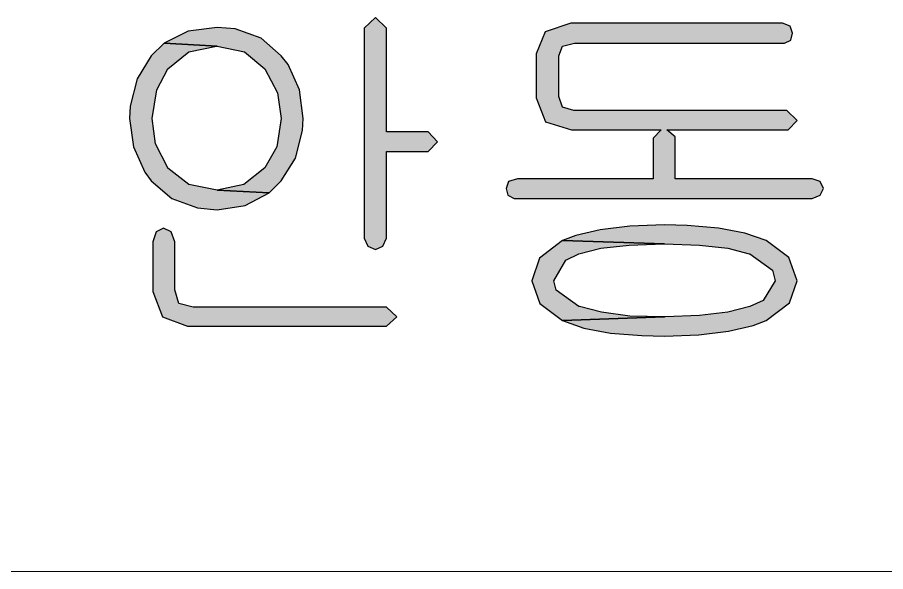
# Model space of a CAD drawing. Header units: inches. Extents: x 1155 to 1996, y 2 to 596.
# Drawn here: x 1857.17 to 1869.72, y 111.67 to 119.68 of the extents above; entities that cross this region are included whole.
import ezdxf

# ---------------------------------------------------------------- set-up
doc = ezdxf.new("R2010")
doc.units = ezdxf.units.IN
doc.header["$MEASUREMENT"] = 0
doc.layers.add('BG 0 -1', color=7, linetype='Continuous')
doc.layers.add('BG Default', color=7, linetype='Continuous')

msp = doc.modelspace()

# ---------------------------------------------------------------- hatches: boundary and pattern name
at = {"layer": 'BG Default', "linetype": 'Continuous'}
for points in [[(1862.342, 119.676), (1862.178, 119.522), (1862.178, 116.488), (1862.233, 116.37), (1862.342, 116.324), (1862.451, 116.37), (1862.505, 116.488), (1862.505, 117.741), (1863.105, 117.741), (1863.241, 117.878), (1863.105, 118.023), (1862.505, 118.023), (1862.505, 119.522)], [(1868.227, 119.594), (1865.166, 119.594), (1864.794, 119.467), (1864.667, 119.149), (1864.667, 118.513), (1864.803, 118.168), (1865.175, 118.05), (1865.203, 118.05), (1866.474, 118.05), (1866.356, 117.932), (1866.356, 117.342), (1864.394, 117.342), (1864.267, 117.305), (1864.231, 117.205), (1864.258, 117.106), (1864.349, 117.06), (1868.654, 117.06), (1868.772, 117.106), (1868.818, 117.205), (1868.772, 117.305), (1868.654, 117.342), (1866.674, 117.342), (1866.674, 117.95), (1866.556, 118.05), (1868.309, 118.05), (1868.436, 118.186), (1868.291, 118.332), (1865.212, 118.332), (1865.048, 118.377), (1864.994, 118.531), (1864.994, 119.122), (1865.048, 119.258), (1865.221, 119.304), (1868.254, 119.304), (1868.345, 119.349), (1868.372, 119.449), (1868.336, 119.549)], [(1860.053, 119.531), (1859.635, 119.476), (1859.29, 119.304), (1860.053, 119.258), (1860.452, 119.176), (1860.743, 118.931), (1860.925, 118.586), (1860.979, 118.214), (1860.916, 117.805), (1860.743, 117.505), (1860.443, 117.26), (1860.053, 117.178), (1860.807, 117.142), (1860.979, 117.314), (1861.188, 117.641), (1861.288, 118.041), (1861.297, 118.214), (1861.243, 118.631), (1861.079, 118.995), (1860.979, 119.122), (1860.689, 119.376), (1860.316, 119.512)], [(1859.281, 116.633), (1859.172, 116.579), (1859.126, 116.433), (1859.126, 115.716), (1859.263, 115.353), (1859.626, 115.216), (1859.662, 115.216), (1862.505, 115.216), (1862.65, 115.353), (1862.505, 115.489), (1859.708, 115.489), (1859.499, 115.543), (1859.444, 115.743), (1859.444, 116.433), (1859.39, 116.579)], [(1866.52, 116.679), (1866.02, 116.66), (1865.593, 116.606), (1865.239, 116.524), (1865.048, 116.452), (1866.52, 116.406), (1867.028, 116.388), (1867.437, 116.343), (1867.746, 116.261), (1867.755, 116.261), (1868.082, 116.025), (1868.118, 115.87), (1867.946, 115.589), (1867.755, 115.498), (1867.437, 115.416), (1867.028, 115.371), (1866.529, 115.353), (1866.52, 115.353), (1865.048, 115.298), (1865.357, 115.189), (1865.739, 115.116), (1866.193, 115.08), (1866.52, 115.071), (1867.019, 115.089), (1867.446, 115.144), (1867.8, 115.225), (1867.991, 115.298), (1868.327, 115.552), (1868.436, 115.87), (1868.318, 116.206), (1867.991, 116.452), (1867.682, 116.561), (1867.301, 116.633), (1866.847, 116.67)]]:
    msp.add_hatch(color=3, dxfattribs=at).paths.add_polyline_path(points)
at = {"layer": 'BG Default', "linetype": 'ByBlock'}
for points in [[(1860.053, 117.178), (1859.644, 117.26), (1859.344, 117.496), (1859.344, 117.505), (1859.163, 117.85), (1859.117, 118.214), (1859.181, 118.631), (1859.344, 118.931), (1859.644, 119.176), (1860.044, 119.258), (1860.053, 119.258), (1859.29, 119.304), (1859.099, 119.122), (1858.899, 118.786), (1858.799, 118.395), (1858.79, 118.214), (1858.845, 117.805), (1859.008, 117.442), (1859.099, 117.314), (1859.399, 117.06), (1859.771, 116.924), (1860.053, 116.897), (1860.461, 116.96), (1860.807, 117.142)], [(1865.048, 116.452), (1864.712, 116.197), (1864.603, 115.87), (1864.721, 115.543), (1865.048, 115.298), (1866.52, 115.353), (1866.02, 115.362), (1865.611, 115.416), (1865.293, 115.498), (1865.284, 115.498), (1864.957, 115.734), (1864.921, 115.87), (1865.094, 116.17), (1865.284, 116.261), (1865.602, 116.343), (1866.011, 116.388), (1866.511, 116.406), (1866.52, 116.406)]]:
    msp.add_hatch(color=3, dxfattribs=at).paths.add_polyline_path(points)

# ---------------------------------------------------------------- linework, layer by layer
at = {"layer": 'BG 0 -1', "color": 7, "linetype": 'Continuous', "lineweight": 9}
msp.add_line((1821.558, 111.671), (1970.825, 111.671), dxfattribs=at)
at = {"layer": 'BG 0 -1', "color": 3, "linetype": 'Continuous', "lineweight": 25}
for points in [[(1859.29, 119.304), (1859.099, 119.122), (1858.899, 118.786), (1858.799, 118.395), (1858.79, 118.214), (1858.845, 117.805), (1859.008, 117.442), (1859.099, 117.314), (1859.399, 117.06), (1859.771, 116.924), (1860.053, 116.897), (1860.461, 116.96), (1860.807, 117.142), (1860.053, 117.178), (1859.644, 117.26), (1859.344, 117.496), (1859.344, 117.505), (1859.163, 117.85), (1859.117, 118.214), (1859.181, 118.631), (1859.344, 118.931), (1859.644, 119.176), (1860.044, 119.258), (1860.053, 119.258)], [(1865.048, 116.452), (1864.712, 116.197), (1864.603, 115.87), (1864.721, 115.543), (1865.048, 115.298), (1866.52, 115.353), (1866.02, 115.362), (1865.611, 115.416), (1865.293, 115.498), (1865.284, 115.498), (1864.957, 115.734), (1864.921, 115.87), (1865.094, 116.17), (1865.284, 116.261), (1865.602, 116.343), (1866.011, 116.388), (1866.511, 116.406), (1866.52, 116.406)]]:
    msp.add_lwpolyline(points, close=True, dxfattribs=at)
at = {"layer": 'BG Default', "color": 3, "linetype": 'Continuous', "lineweight": 25}
for points in [[(1862.342, 119.676), (1862.178, 119.522), (1862.178, 116.488), (1862.233, 116.37), (1862.342, 116.324), (1862.451, 116.37), (1862.505, 116.488), (1862.505, 117.741), (1863.105, 117.741), (1863.241, 117.878), (1863.105, 118.023), (1862.505, 118.023), (1862.505, 119.522)], [(1868.227, 119.594), (1865.166, 119.594), (1864.794, 119.467), (1864.667, 119.149), (1864.667, 118.513), (1864.803, 118.168), (1865.175, 118.05), (1865.203, 118.05), (1866.474, 118.05), (1866.356, 117.932), (1866.356, 117.342), (1864.394, 117.342), (1864.267, 117.305), (1864.231, 117.205), (1864.258, 117.106), (1864.349, 117.06), (1868.654, 117.06), (1868.772, 117.106), (1868.818, 117.205), (1868.772, 117.305), (1868.654, 117.342), (1866.674, 117.342), (1866.674, 117.95), (1866.556, 118.05), (1868.309, 118.05), (1868.436, 118.186), (1868.291, 118.332), (1865.212, 118.332), (1865.048, 118.377), (1864.994, 118.531), (1864.994, 119.122), (1865.048, 119.258), (1865.221, 119.304), (1868.254, 119.304), (1868.345, 119.349), (1868.372, 119.449), (1868.336, 119.549)], [(1860.053, 119.531), (1859.635, 119.476), (1859.29, 119.304), (1860.053, 119.258), (1860.452, 119.176), (1860.743, 118.931), (1860.925, 118.586), (1860.979, 118.214), (1860.916, 117.805), (1860.743, 117.505), (1860.443, 117.26), (1860.053, 117.178), (1860.807, 117.142), (1860.979, 117.314), (1861.188, 117.641), (1861.288, 118.041), (1861.297, 118.214), (1861.243, 118.631), (1861.079, 118.995), (1860.979, 119.122), (1860.689, 119.376), (1860.316, 119.512)], [(1859.281, 116.633), (1859.172, 116.579), (1859.126, 116.433), (1859.126, 115.716), (1859.263, 115.353), (1859.626, 115.216), (1859.662, 115.216), (1862.505, 115.216), (1862.65, 115.353), (1862.505, 115.489), (1859.708, 115.489), (1859.499, 115.543), (1859.444, 115.743), (1859.444, 116.433), (1859.39, 116.579)], [(1866.52, 116.679), (1866.02, 116.66), (1865.593, 116.606), (1865.239, 116.524), (1865.048, 116.452), (1866.52, 116.406), (1867.028, 116.388), (1867.437, 116.343), (1867.746, 116.261), (1867.755, 116.261), (1868.082, 116.025), (1868.118, 115.87), (1867.946, 115.589), (1867.755, 115.498), (1867.437, 115.416), (1867.028, 115.371), (1866.529, 115.353), (1866.52, 115.353), (1865.048, 115.298), (1865.357, 115.189), (1865.739, 115.116), (1866.193, 115.08), (1866.52, 115.071), (1867.019, 115.089), (1867.446, 115.144), (1867.8, 115.225), (1867.991, 115.298), (1868.327, 115.552), (1868.436, 115.87), (1868.318, 116.206), (1867.991, 116.452), (1867.682, 116.561), (1867.301, 116.633), (1866.847, 116.67)]]:
    msp.add_lwpolyline(points, close=True, dxfattribs=at)
at = {"layer": 'BG Default', "color": 7, "linetype": 'Continuous', "lineweight": 0}
for points in [[(1860.053, 117.178), (1859.644, 117.26), (1859.344, 117.496), (1859.344, 117.505), (1859.163, 117.85), (1859.117, 118.214), (1859.181, 118.631), (1859.344, 118.931), (1859.644, 119.176), (1860.044, 119.258), (1860.053, 119.258), (1859.29, 119.304), (1859.099, 119.122), (1858.899, 118.786), (1858.799, 118.395), (1858.79, 118.214), (1858.845, 117.805), (1859.008, 117.442), (1859.099, 117.314), (1859.399, 117.06), (1859.771, 116.924), (1860.053, 116.897), (1860.461, 116.96), (1860.807, 117.142)], [(1865.048, 116.452), (1864.712, 116.197), (1864.603, 115.87), (1864.721, 115.543), (1865.048, 115.298), (1866.52, 115.353), (1866.02, 115.362), (1865.611, 115.416), (1865.293, 115.498), (1865.284, 115.498), (1864.957, 115.734), (1864.921, 115.87), (1865.094, 116.17), (1865.284, 116.261), (1865.602, 116.343), (1866.011, 116.388), (1866.511, 116.406), (1866.52, 116.406)]]:
    msp.add_lwpolyline(points, close=True, dxfattribs=at)

doc.saveas('drawing.dxf')
